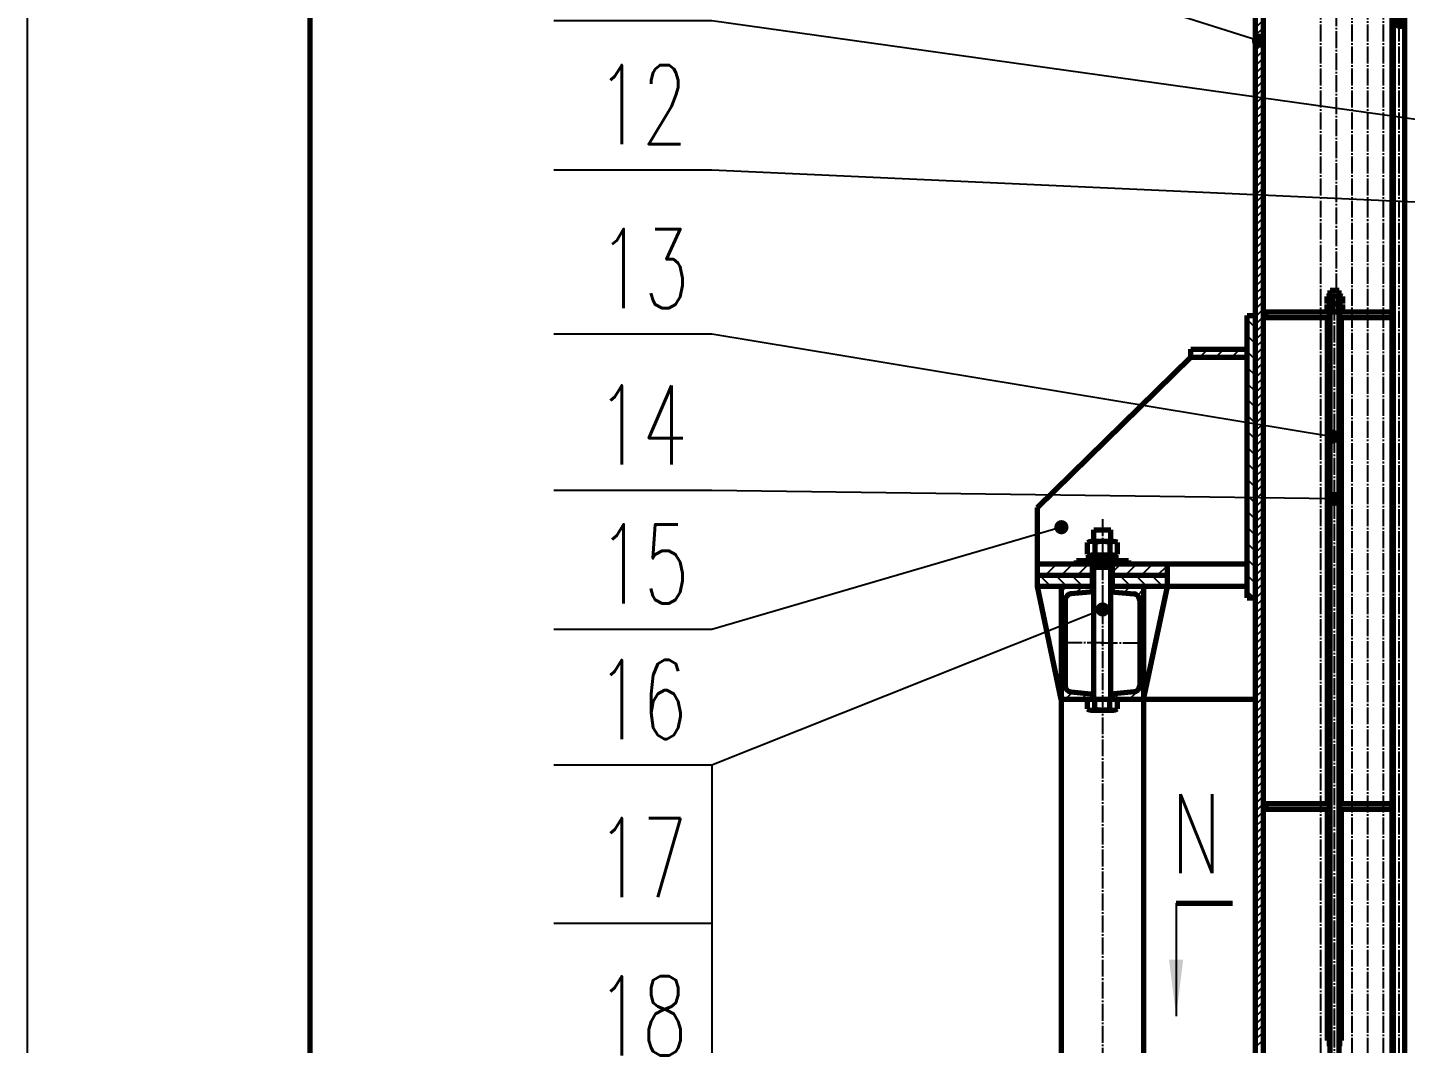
# Model space of a CAD drawing. Header units: millimetres. Extents: x -5940 to 5940, y -8410 to 8410.
# Drawn here: x -5940 to -3502, y 3716 to 5514 of the extents above; entities that cross this region are included whole.
import ezdxf

# ---------------------------------------------------------------- set-up
doc = ezdxf.new("R2010")
doc.units = ezdxf.units.MM
doc.linetypes.add('EB_DASHDOT', pattern=[39, 30, -3, 3, -3])
for name, color, linetype, lineweight in [('CAXA0', 7, 'Continuous', 70), ('CAXA1', 1, 'EB_DASHDOT', 25), ('CAXA3', 4, 'Continuous', 25), ('CAXA4', 3, 'Continuous', 25), ('CAXA5', 51, 'Continuous', 25)]:
    doc.layers.add(name, color=color, linetype=linetype, lineweight=lineweight)
doc.styles.add('机械', font='txt', dxfattribs={"width": 0.667, "bigfont": 'gbcbig.shx'})
doc.dimstyles.new('机械(5)', dxfattribs={"dimscale": 20, "dimtxt": 5, "dimasz": 4, "dimexe": 2, "dimexo": 0, "dimtad": 1, "dimdec": 1, "dimdsep": 46, "dimtxsty": '机械', "dimcen": 0, "dimdle": 5, "dimclrd": 256, "dimclre": 256, "dimclrt": 3, "dimazin": 2, "dimtfac": 1, "dimtdec": 3, "dimtmove": 0, "dimatfit": 3, "dimfxl": 0, "dimtolj": 1, "dimtzin": 0, "dimarcsym": 0})

# ---------------------------------------------------------------- blocks, each defined once
blk = doc.blocks.new('CAXBLOCK25', base_point=(5740, -8210))
at = {"layer": 'CAXA0', "linetype": 'Continuous', "lineweight": 70}
blk.add_line((-5440, -8210), (-5440, 8210), dxfattribs=at)
at = {"layer": 'CAXA3', "linetype": 'Continuous', "lineweight": 25}
blk.add_line((-5940, -8410), (-5940, 8410), dxfattribs=at)
blk = doc.blocks.new('CAXBLOCK211', base_point=(-3627, 5011))
at = {"layer": 'CAXA0'}
for p, q in [((-3619, 5049.2), (-3635, 5049.2)), ((-3635, 5039.2), (-3635, 5049.2)), ((-3619, 5039.2), (-3619, 5049.2)), ((-3640.9, 5038.2), (-3640.9, 5026.1)), ((-3640.9, 5024.1), (-3640.9, 5012)), ((-3616.6, 5039.2), (-3637.4, 5039.2)), ((-3616.6, 5025.1), (-3637.4, 5025.1)), ((-3616.6, 5025.1), (-3637.4, 5025.1)), ((-3633.9, 5026.1), (-3633.9, 5038.2)), ((-3633.9, 5012), (-3633.9, 5024.1)), ((-3620.1, 5026.1), (-3620.1, 5038.2)), ((-3620.1, 5012), (-3620.1, 5024.1)), ((-3613.1, 5038.2), (-3613.1, 5026.1)), ((-3613.1, 5024.1), (-3613.1, 5012)), ((-3616.6, 5011), (-3637.4, 5011))]:
    blk.add_line(p, q, dxfattribs=at)
for centre, radius, start, end in [((-3637.4, 5032.8), 6.38, 57.1328, 122.8672), ((-3637.4, 5031.5), 6.38, 237.1328, 302.8672), ((-3637.4, 5018.7), 6.38, 57.1328, 122.8672), ((-3627, 5015.2), 24, 73.2213, 106.7787), ((-3627, 5049.1), 24, 253.2213, 286.7787), ((-3627, 5001.1), 24, 73.2213, 106.7787), ((-3616.6, 5032.8), 6.38, 57.1328, 122.8672), ((-3616.6, 5031.5), 6.38, 237.1328, 302.8672), ((-3616.6, 5018.7), 6.38, 57.1328, 122.8672), ((-3637.4, 5017.4), 6.38, 237.1328, 302.8672), ((-3627, 5035), 24, 253.2213, 286.7787), ((-3616.6, 5017.4), 6.38, 237.1328, 302.8672)]:
    blk.add_arc(centre, radius, start, end, dxfattribs=at)
at = {"layer": 'CAXA1', "linetype": 'EB_DASHDOT', "lineweight": 25}
blk.add_line((-3627, 5007.5), (-3627, 5052.2), dxfattribs=at)
at = {"layer": 'CAXA3'}
for p, q in [((-3633.8, 5039.2), (-3633.8, 5049.2)), ((-3620.2, 5039.2), (-3620.2, 5049.2))]:
    blk.add_line(p, q, dxfattribs=at)
blk = doc.blocks.new('CAXBLOCK216')
at = {"layer": 'CAXA0', "color": 0, "linetype": 'Continuous', "lineweight": 25}
for p, q in [((-3781.5, 4997.7), (-3767.5, 4983.7)), ((-3781.5, 4969.4), (-3767.5, 4955.4)), ((-3781.5, 4941.1), (-3767.5, 4927.1)), ((-3781.5, 4912.8), (-3767.5, 4898.8)), ((-3781.5, 4884.6), (-3767.5, 4870.6)), ((-3781.5, 4856.3), (-3767.5, 4842.3)), ((-3781.5, 4828), (-3767.5, 4814)), ((-3781.5, 4799.7), (-3767.5, 4785.7)), ((-3781.5, 4771.4), (-3767.5, 4757.4)), ((-3781.5, 4743.1), (-3767.5, 4729.1)), ((-3781.5, 4714.8), (-3767.5, 4700.8)), ((-3781.5, 4686.6), (-3767.5, 4672.6)), ((-3781.5, 4658.3), (-3767.5, 4644.3)), ((-3781.5, 4630), (-3767.5, 4616)), ((-3781.5, 4601.7), (-3767.5, 4587.7)), ((-3781.5, 4573.4), (-3767.5, 4559.4)), ((-3781.5, 4545.1), (-3767.5, 4531.1)), ((-3781.5, 4516.9), (-3769.6, 4505))]:
    blk.add_line(p, q, dxfattribs=at)
blk = doc.blocks.new('CAXBLOCK217')
at = {"layer": 'CAXA0', "color": 0, "linetype": 'Continuous', "lineweight": 25}
for p, q in [((-4149, 4545), (-4129, 4525)), ((-4120.7, 4545), (-4100.7, 4525)), ((-4092.4, 4545), (-4072.4, 4525)), ((-4064.2, 4545), (-4055.9, 4536.8)), ((-4007.6, 4545), (-3987.6, 4525)), ((-3979.3, 4545), (-3959.3, 4525)), ((-3951, 4545), (-3931, 4525)), ((-4019.9, 4529), (-4015.9, 4525))]:
    blk.add_line(p, q, dxfattribs=at)
blk = doc.blocks.new('CAXBLOCK218')
at = {"layer": 'CAXA0', "color": 0, "linetype": 'Continuous', "lineweight": 25}
for p, q in [((-4110.9, 4515.8), (-4101.7, 4525)), ((-4085.9, 4512.5), (-4073.4, 4525)), ((-4110.9, 4487.5), (-4103.9, 4494.5)), ((-4110.9, 4459.2), (-4103.9, 4466.2)), ((-4110.9, 4430.9), (-4103.9, 4437.9)), ((-4110.9, 4402.6), (-4103.9, 4409.6)), ((-4110.9, 4374.4), (-4103.9, 4381.4)), ((-4110.9, 4346.1), (-4103.9, 4353.1)), ((-4103.7, 4325), (-4090.7, 4338)), ((-4075.4, 4325), (-4065, 4335.4))]:
    blk.add_line(p, q, dxfattribs=at)
blk = doc.blocks.new('CAXBLOCK219')
at = {"layer": 'CAXA0', "color": 0, "linetype": 'Continuous', "lineweight": 25}
for p, q in [((-4019.9, 4521.9), (-4016.9, 4525)), ((-4000.1, 4513.5), (-3988.6, 4525)), ((-3976, 4509.3), (-3964.9, 4520.4)), ((-3971.9, 4485.1), (-3964.9, 4492.1)), ((-3971.9, 4456.8), (-3964.9, 4463.8)), ((-3971.9, 4428.5), (-3964.9, 4435.5)), ((-3971.9, 4400.2), (-3964.9, 4407.2)), ((-3971.9, 4371.9), (-3964.9, 4378.9)), ((-3990.6, 4325), (-3964.9, 4350.7)), ((-4018.9, 4325), (-4008.2, 4335.7))]:
    blk.add_line(p, q, dxfattribs=at)
blk = doc.blocks.new('CAXBLOCK220')
at = {"layer": 'CAXA0', "color": 0, "linetype": 'Continuous', "lineweight": 25}
for p, q in [((-4152.9, 4558.6), (-4146.6, 4565)), ((-4138.3, 4545), (-4118.3, 4565)), ((-4110, 4545), (-4090, 4565)), ((-4081.7, 4545), (-4061.7, 4565))]:
    blk.add_line(p, q, dxfattribs=at)
blk = doc.blocks.new('CAXBLOCK221')
at = {"layer": 'CAXA0', "color": 0, "linetype": 'Continuous', "lineweight": 25}
for p, q in [((-4019.9, 4550.2), (-4005.1, 4565)), ((-3996.9, 4545), (-3976.9, 4565)), ((-3968.6, 4545), (-3948.6, 4565)), ((-3940.3, 4545), (-3922.9, 4562.4))]:
    blk.add_line(p, q, dxfattribs=at)
blk = doc.blocks.new('CAXBLOCK222')
at = {"layer": 'CAXA0', "color": 0, "linetype": 'Continuous', "lineweight": 25}
for p, q in [((-3881.5, 4943.2), (-3879.7, 4945)), ((-3865.4, 4931), (-3851.4, 4945)), ((-3837.1, 4931), (-3823.1, 4945)), ((-3808.9, 4931), (-3794.9, 4945))]:
    blk.add_line(p, q, dxfattribs=at)
blk = doc.blocks.new('*D361')
at = {"layer": 'CAXA4', "linetype": 'Continuous', "lineweight": 25}
for points in [[(-3753.5, 2991.3), (-3673.5, 2981.3), (-3673.5, 3001.3)], [(-2253.5, 2991.3), (-2333.5, 2981.3), (-2333.5, 3001.3)]]:
    blk.add_hatch(color=131, dxfattribs=at).paths.add_polyline_path(points, flags=0)
at = {"layer": 'CAXA4', "color": 131, "linetype": 'Continuous', "lineweight": 25}
for p, q in [((-3753.5, 5951), (-3753.5, 2951.3)), ((-2253.5, 5504.5), (-2253.5, 2951.3)), ((-3753.5, 2991.3), (-2253.5, 2991.3))]:
    blk.add_line(p, q, dxfattribs=at)
at = {"layer": 'CAXA4', "color": 3, "linetype": 'Continuous', "lineweight": 25, "insert": (-3139.6, 3116.7), "char_height": 100, "attachment_point": 1, "style": '机械'}
blk.add_mtext('{%%C}1500', dxfattribs=at)
blk = doc.blocks.new('CAXBLOCK284')
at = {"layer": 'CAXA0', "color": 0, "linetype": 'Continuous', "lineweight": 25}
for p, q in [((-3767.5, 5513.6), (-3753.5, 5527.6)), ((-3767.5, 5500.2), (-3753.5, 5514.2)), ((-3767.5, 5486.7), (-3753.5, 5500.7)), ((-3767.5, 5473.2), (-3753.5, 5487.2)), ((-3767.5, 5459.7), (-3753.5, 5473.7)), ((-3767.5, 5446.3), (-3753.5, 5460.3)), ((-3767.5, 5432.8), (-3753.5, 5446.8)), ((-3767.5, 5419.3), (-3753.5, 5433.3)), ((-3767.5, 5405.9), (-3753.5, 5419.9)), ((-3767.5, 5392.4), (-3753.5, 5406.4)), ((-3767.5, 5378.9), (-3753.5, 5392.9)), ((-3767.5, 5365.5), (-3753.5, 5379.5)), ((-3767.5, 5352), (-3753.5, 5366)), ((-3767.5, 5338.5), (-3753.5, 5352.5)), ((-3767.5, 5325), (-3753.5, 5339)), ((-3767.5, 5311.6), (-3753.5, 5325.6)), ((-3767.5, 5298.1), (-3753.5, 5312.1)), ((-3767.5, 5284.6), (-3753.5, 5298.6)), ((-3767.5, 5271.2), (-3753.5, 5285.2)), ((-3767.5, 5257.7), (-3753.5, 5271.7)), ((-3767.5, 5244.2), (-3753.5, 5258.2)), ((-3767.5, 5230.8), (-3753.5, 5244.8)), ((-3767.5, 5217.3), (-3753.5, 5231.3)), ((-3767.5, 5203.8), (-3753.5, 5217.8)), ((-3767.5, 5190.3), (-3753.5, 5204.3)), ((-3767.5, 5176.9), (-3753.5, 5190.9)), ((-3767.5, 5163.4), (-3753.5, 5177.4)), ((-3767.5, 5149.9), (-3753.5, 5163.9)), ((-3767.5, 5136.5), (-3753.5, 5150.5)), ((-3767.5, 5123), (-3753.5, 5137)), ((-3767.5, 5109.5), (-3753.5, 5123.5)), ((-3767.5, 5096), (-3753.5, 5110)), ((-3767.5, 5082.6), (-3753.5, 5096.6)), ((-3767.5, 5069.1), (-3753.5, 5083.1)), ((-3767.5, 5055.6), (-3753.5, 5069.6)), ((-3767.5, 5042.2), (-3753.5, 5056.2)), ((-3767.5, 5028.7), (-3753.5, 5042.7)), ((-3767.5, 5015.2), (-3753.5, 5029.2)), ((-3767.5, 5001.8), (-3753.5, 5015.8)), ((-3767.5, 4988.3), (-3753.5, 5002.3)), ((-3767.5, 4974.8), (-3753.5, 4988.8)), ((-3767.5, 4961.3), (-3753.5, 4975.3)), ((-3767.5, 4947.9), (-3753.5, 4961.9)), ((-3767.5, 4934.4), (-3753.5, 4948.4)), ((-3767.5, 4920.9), (-3753.5, 4934.9)), ((-3767.5, 4907.5), (-3753.5, 4921.5)), ((-3767.5, 4894), (-3753.5, 4908)), ((-3767.5, 4880.5), (-3753.5, 4894.5)), ((-3767.5, 4867.1), (-3753.5, 4881.1)), ((-3767.5, 4853.6), (-3753.5, 4867.6)), ((-3767.5, 4840.1), (-3753.5, 4854.1)), ((-3767.5, 4826.6), (-3753.5, 4840.6)), ((-3767.5, 4813.2), (-3753.5, 4827.2)), ((-3767.5, 4799.7), (-3753.5, 4813.7)), ((-3767.5, 4786.2), (-3753.5, 4800.2)), ((-3767.5, 4772.8), (-3753.5, 4786.8)), ((-3767.5, 4759.3), (-3753.5, 4773.3)), ((-3767.5, 4745.8), (-3753.5, 4759.8)), ((-3767.5, 4732.3), (-3753.5, 4746.3)), ((-3767.5, 4718.9), (-3753.5, 4732.9)), ((-3767.5, 4705.4), (-3753.5, 4719.4)), ((-3767.5, 4691.9), (-3753.5, 4705.9)), ((-3767.5, 4678.5), (-3753.5, 4692.5)), ((-3767.5, 4665), (-3753.5, 4679)), ((-3767.5, 4651.5), (-3753.5, 4665.5)), ((-3767.5, 4638.1), (-3753.5, 4652.1)), ((-3767.5, 4624.6), (-3753.5, 4638.6)), ((-3767.5, 4611.1), (-3753.5, 4625.1)), ((-3767.5, 4597.6), (-3753.5, 4611.6)), ((-3767.5, 4584.2), (-3753.5, 4598.2)), ((-3767.5, 4570.7), (-3753.5, 4584.7)), ((-3767.5, 4557.2), (-3753.5, 4571.2)), ((-3767.5, 4543.8), (-3753.5, 4557.8)), ((-3767.5, 4530.3), (-3753.5, 4544.3)), ((-3767.5, 4516.8), (-3753.5, 4530.8)), ((-3767.5, 4503.4), (-3753.5, 4517.4)), ((-3767.5, 4489.9), (-3753.5, 4503.9)), ((-3767.5, 4476.4), (-3753.5, 4490.4)), ((-3767.5, 4462.9), (-3753.5, 4476.9)), ((-3767.5, 4449.5), (-3753.5, 4463.5)), ((-3767.5, 4436), (-3753.5, 4450)), ((-3767.5, 4422.5), (-3753.5, 4436.5)), ((-3767.5, 4409.1), (-3753.5, 4423.1)), ((-3767.5, 4395.6), (-3753.5, 4409.6)), ((-3767.5, 4382.1), (-3753.5, 4396.1)), ((-3767.5, 4368.6), (-3753.5, 4382.6)), ((-3767.5, 4355.2), (-3753.5, 4369.2)), ((-3767.5, 4341.7), (-3753.5, 4355.7)), ((-3767.5, 4328.2), (-3753.5, 4342.2)), ((-3767.5, 4314.8), (-3753.5, 4328.8)), ((-3767.5, 4301.3), (-3753.5, 4315.3)), ((-3767.5, 4287.8), (-3753.5, 4301.8)), ((-3767.5, 4274.4), (-3753.5, 4288.4)), ((-3767.5, 4260.9), (-3753.5, 4274.9)), ((-3767.5, 4247.4), (-3753.5, 4261.4)), ((-3767.5, 4233.9), (-3753.5, 4247.9)), ((-3767.5, 4220.5), (-3753.5, 4234.5)), ((-3767.5, 4207), (-3753.5, 4221)), ((-3767.5, 4193.5), (-3753.5, 4207.5)), ((-3767.5, 4180.1), (-3753.5, 4194.1)), ((-3767.5, 4166.6), (-3753.5, 4180.6)), ((-3767.5, 4153.1), (-3753.5, 4167.1)), ((-3767.5, 4139.7), (-3753.5, 4153.7)), ((-3767.5, 4126.2), (-3753.5, 4140.2)), ((-3767.5, 4112.7), (-3753.5, 4126.7)), ((-3767.5, 4099.2), (-3753.5, 4113.2)), ((-3767.5, 4085.8), (-3753.5, 4099.8)), ((-3767.5, 4072.3), (-3753.5, 4086.3)), ((-3767.5, 4058.8), (-3753.5, 4072.8)), ((-3767.5, 4045.4), (-3753.5, 4059.4)), ((-3767.5, 4031.9), (-3753.5, 4045.9)), ((-3767.5, 4018.4), (-3753.5, 4032.4)), ((-3767.5, 4004.9), (-3753.5, 4018.9)), ((-3767.5, 3991.5), (-3753.5, 4005.5)), ((-3767.5, 3978), (-3753.5, 3992)), ((-3767.5, 3964.5), (-3753.5, 3978.5)), ((-3767.5, 3951.1), (-3753.5, 3965.1)), ((-3767.5, 3937.6), (-3753.5, 3951.6)), ((-3767.5, 3924.1), (-3753.5, 3938.1)), ((-3767.5, 3910.7), (-3753.5, 3924.7)), ((-3767.5, 3897.2), (-3753.5, 3911.2)), ((-3767.5, 3883.7), (-3753.5, 3897.7)), ((-3767.5, 3870.2), (-3753.5, 3884.2)), ((-3767.5, 3856.8), (-3753.5, 3870.8)), ((-3767.5, 3843.3), (-3753.5, 3857.3)), ((-3767.5, 3829.8), (-3753.5, 3843.8)), ((-3767.5, 3816.4), (-3753.5, 3830.4)), ((-3767.5, 3802.9), (-3753.5, 3816.9)), ((-3767.5, 3789.4), (-3753.5, 3803.4)), ((-3767.5, 3776), (-3753.5, 3790)), ((-3767.5, 3762.5), (-3753.5, 3776.5)), ((-3767.5, 3749), (-3753.5, 3763)), ((-3767.5, 3735.5), (-3753.5, 3749.5)), ((-3767.5, 3722.1), (-3753.5, 3736.1)), ((-3767.5, 3708.6), (-3753.5, 3722.6))]:
    blk.add_line(p, q, dxfattribs=at)
blk = doc.blocks.new('CAXBLOCK297', base_point=(-5008.9, 4208.6))
at = {"layer": 'CAXA0', "linetype": 'Continuous', "lineweight": 25}
blk.add_hatch(color=131, dxfattribs=at).paths.add_polyline_path([(-4025, 4484.2), (-4025.2, 4486.2), (-4025.7, 4488.1), (-4026.4, 4489.9), (-4027.4, 4491.6), (-4028.7, 4493.1), (-4030.2, 4494.3), (-4031.9, 4495.4), (-4033.7, 4496.1), (-4035.6, 4496.6), (-4037.5, 4496.7), (-4039.5, 4496.6), (-4041.4, 4496.1), (-4043.2, 4495.4), (-4044.9, 4494.3), (-4046.4, 4493.1), (-4047.7, 4491.6), (-4048.7, 4489.9), (-4049.4, 4488.1), (-4049.9, 4486.2), (-4050, 4484.2), (-4049.9, 4482.3), (-4049.4, 4480.4), (-4048.7, 4478.6), (-4047.7, 4476.9), (-4046.4, 4475.4), (-4044.9, 4474.1), (-4043.2, 4473.1), (-4041.4, 4472.3), (-4039.5, 4471.9), (-4037.5, 4471.7), (-4035.6, 4471.9), (-4033.7, 4472.3), (-4031.9, 4473.1), (-4030.2, 4474.1), (-4028.7, 4475.4), (-4027.4, 4476.9), (-4026.4, 4478.6), (-4025.7, 4480.4), (-4025.2, 4482.3)], flags=0)
at = {"layer": 'CAXA0', "color": 131, "linetype": 'Continuous', "lineweight": 25}
for p, q in [((-4037.5, 4484.2), (-4728.9, 4208.6)), ((-4728.9, 4208.6), (-5008.9, 4208.6))]:
    blk.add_line(p, q, dxfattribs=at)
at = {"layer": 'CAXA0', "color": 3, "linetype": 'Continuous', "lineweight": 25, "insert": (-4932.6, 4394.8), "char_height": 140, "attachment_point": 1, "style": '机械'}
blk.add_mtext('16', dxfattribs=at)
blk = doc.blocks.new('CAXBLOCK298', base_point=(-5008.9, 3928.6))
at = {"layer": 'CAXA0', "color": 131, "linetype": 'Continuous', "lineweight": 25}
for p, q in [((-4728.9, 4208.6), (-4728.9, 3928.6)), ((-4728.9, 3928.6), (-5008.9, 3928.6))]:
    blk.add_line(p, q, dxfattribs=at)
at = {"layer": 'CAXA0', "color": 3, "linetype": 'Continuous', "lineweight": 25, "insert": (-4932.6, 4114.8), "char_height": 140, "attachment_point": 1, "style": '机械'}
blk.add_mtext('17', dxfattribs=at)
blk = doc.blocks.new('CAXBLOCK299', base_point=(-5008.9, 3648.6))
at = {"layer": 'CAXA0', "color": 131, "linetype": 'Continuous', "lineweight": 25}
for p, q in [((-4728.9, 3928.6), (-4728.9, 3648.6)), ((-4728.9, 3648.6), (-5008.9, 3648.6))]:
    blk.add_line(p, q, dxfattribs=at)
at = {"layer": 'CAXA0', "color": 3, "linetype": 'Continuous', "lineweight": 25, "insert": (-4932.6, 3834.8), "char_height": 140, "attachment_point": 1, "style": '机械'}
blk.add_mtext('18', dxfattribs=at)
blk = doc.blocks.new('CAXBLOCK296', base_point=(-4037.5, 4484.2))
at = {"layer": 'CAXA0', "color": 0, "linetype": 'Continuous', "lineweight": 70}
for name, p in [('CAXBLOCK297', (-5008.9, 4208.6)), ('CAXBLOCK298', (-5008.9, 3928.6)), ('CAXBLOCK299', (-5008.9, 3648.6))]:
    blk.add_blockref(name, p, dxfattribs=at)
blk = doc.blocks.new('CAXBLOCK301', base_point=(-5008.9, 4448.9))
at = {"layer": 'CAXA0', "linetype": 'Continuous', "lineweight": 25}
blk.add_hatch(color=131, dxfattribs=at).paths.add_polyline_path([(-4097.8, 4630), (-4098, 4631.9), (-4098.5, 4633.8), (-4099.2, 4635.6), (-4100.2, 4637.3), (-4101.5, 4638.8), (-4103, 4640.1), (-4104.7, 4641.1), (-4106.5, 4641.9), (-4108.4, 4642.3), (-4110.3, 4642.5), (-4112.3, 4642.3), (-4114.2, 4641.9), (-4116, 4641.1), (-4117.7, 4640.1), (-4119.2, 4638.8), (-4120.5, 4637.3), (-4121.5, 4635.6), (-4122.2, 4633.8), (-4122.7, 4631.9), (-4122.8, 4630), (-4122.7, 4628), (-4122.2, 4626.1), (-4121.5, 4624.3), (-4120.5, 4622.6), (-4119.2, 4621.1), (-4117.7, 4619.9), (-4116, 4618.8), (-4114.2, 4618.1), (-4112.3, 4617.6), (-4110.3, 4617.5), (-4108.4, 4617.6), (-4106.5, 4618.1), (-4104.7, 4618.8), (-4103, 4619.9), (-4101.5, 4621.1), (-4100.2, 4622.6), (-4099.2, 4624.3), (-4098.5, 4626.1), (-4098, 4628)], flags=0)
at = {"layer": 'CAXA0', "color": 131, "linetype": 'Continuous', "lineweight": 25}
for p, q in [((-4110.3, 4630), (-4728.9, 4448.9)), ((-4728.9, 4448.9), (-5008.9, 4448.9))]:
    blk.add_line(p, q, dxfattribs=at)
at = {"layer": 'CAXA0', "color": 3, "linetype": 'Continuous', "lineweight": 25, "insert": (-4929.2, 4635), "char_height": 140, "attachment_point": 1, "style": '机械'}
blk.add_mtext('15', dxfattribs=at)
blk = doc.blocks.new('CAXBLOCK300', base_point=(-4110.3, 4630))
at = {"layer": 'CAXA0', "color": 0, "linetype": 'Continuous', "lineweight": 70}
blk.add_blockref('CAXBLOCK301', (-5008.9, 4448.9), dxfattribs=at)
blk = doc.blocks.new('CAXBLOCK303', base_point=(-5008.9, 4971.6))
at = {"layer": 'CAXA0', "linetype": 'Continuous', "lineweight": 25}
blk.add_hatch(color=131, dxfattribs=at).paths.add_polyline_path([(-3618.4, 4790.2), (-3618.5, 4792.2), (-3619, 4794.1), (-3619.7, 4795.9), (-3620.8, 4797.5), (-3622, 4799), (-3623.5, 4800.3), (-3625.2, 4801.3), (-3627, 4802.1), (-3628.9, 4802.5), (-3630.9, 4802.7), (-3632.8, 4802.5), (-3634.7, 4802.1), (-3636.5, 4801.3), (-3638.2, 4800.3), (-3639.7, 4799), (-3641, 4797.5), (-3642, 4795.9), (-3642.8, 4794.1), (-3643.2, 4792.2), (-3643.4, 4790.2), (-3643.2, 4788.2), (-3642.8, 4786.3), (-3642, 4784.5), (-3641, 4782.9), (-3639.7, 4781.4), (-3638.2, 4780.1), (-3636.5, 4779.1), (-3634.7, 4778.3), (-3632.8, 4777.9), (-3630.9, 4777.7), (-3628.9, 4777.9), (-3627, 4778.3), (-3625.2, 4779.1), (-3623.5, 4780.1), (-3622, 4781.4), (-3620.8, 4782.9), (-3619.7, 4784.5), (-3619, 4786.3), (-3618.5, 4788.2)], flags=0)
at = {"layer": 'CAXA0', "color": 131, "linetype": 'Continuous', "lineweight": 25}
for p, q in [((-4728.9, 4971.6), (-5008.9, 4971.6)), ((-3630.9, 4790.2), (-4728.9, 4971.6))]:
    blk.add_line(p, q, dxfattribs=at)
at = {"layer": 'CAXA0', "color": 3, "linetype": 'Continuous', "lineweight": 25, "insert": (-4929.2, 5157.7), "char_height": 140, "attachment_point": 1, "style": '机械'}
blk.add_mtext('13', dxfattribs=at)
blk = doc.blocks.new('CAXBLOCK302', base_point=(-3630.9, 4790.2))
at = {"layer": 'CAXA0', "color": 0}
blk.add_blockref('CAXBLOCK303', (-5008.9, 4971.6), dxfattribs=at)
blk = doc.blocks.new('CAXBLOCK305', base_point=(-5008.9, 4694.7))
at = {"layer": 'CAXA0', "linetype": 'Continuous', "lineweight": 25}
blk.add_hatch(color=131, dxfattribs=at).paths.add_polyline_path([(-3615, 4680), (-3615.2, 4682), (-3615.6, 4683.9), (-3616.4, 4685.7), (-3617.4, 4687.3), (-3618.7, 4688.8), (-3620.2, 4690.1), (-3621.8, 4691.1), (-3623.6, 4691.9), (-3625.5, 4692.3), (-3627.5, 4692.5), (-3629.5, 4692.3), (-3631.4, 4691.9), (-3633.2, 4691.1), (-3634.9, 4690.1), (-3636.3, 4688.8), (-3637.6, 4687.3), (-3638.6, 4685.7), (-3639.4, 4683.9), (-3639.9, 4682), (-3640, 4680), (-3639.9, 4678), (-3639.4, 4676.1), (-3638.6, 4674.3), (-3637.6, 4672.7), (-3636.3, 4671.2), (-3634.9, 4669.9), (-3633.2, 4668.9), (-3631.4, 4668.1), (-3629.5, 4667.7), (-3627.5, 4667.5), (-3625.5, 4667.7), (-3623.6, 4668.1), (-3621.8, 4668.9), (-3620.2, 4669.9), (-3618.7, 4671.2), (-3617.4, 4672.7), (-3616.4, 4674.3), (-3615.6, 4676.1), (-3615.2, 4678)], flags=0)
at = {"layer": 'CAXA0', "color": 131, "linetype": 'Continuous', "lineweight": 25}
for p, q in [((-4728.9, 4694.7), (-5008.9, 4694.7)), ((-3627.5, 4680), (-4728.9, 4694.7))]:
    blk.add_line(p, q, dxfattribs=at)
at = {"layer": 'CAXA0', "color": 3, "linetype": 'Continuous', "lineweight": 25, "insert": (-4932.6, 4880.9), "char_height": 140, "attachment_point": 1, "style": '机械'}
blk.add_mtext('14', dxfattribs=at)
blk = doc.blocks.new('CAXBLOCK304', base_point=(-3627.5, 4680))
at = {"layer": 'CAXA0', "color": 0}
blk.add_blockref('CAXBLOCK305', (-5008.9, 4694.7), dxfattribs=at)
blk = doc.blocks.new('CAXBLOCK307', base_point=(-5008.9, 5262.1))
at = {"layer": 'CAXA0', "linetype": 'Continuous', "lineweight": 25}
blk.add_hatch(color=131, dxfattribs=at).paths.add_polyline_path([(-3351.3, 5199.9), (-3351.5, 5201.8), (-3352, 5203.7), (-3352.7, 5205.5), (-3353.7, 5207.2), (-3355, 5208.7), (-3356.5, 5210), (-3358.2, 5211), (-3360, 5211.8), (-3361.9, 5212.2), (-3363.8, 5212.4), (-3365.8, 5212.2), (-3367.7, 5211.8), (-3369.5, 5211), (-3371.2, 5210), (-3372.7, 5208.7), (-3374, 5207.2), (-3375, 5205.5), (-3375.7, 5203.7), (-3376.2, 5201.8), (-3376.3, 5199.9), (-3376.2, 5197.9), (-3375.7, 5196), (-3375, 5194.2), (-3374, 5192.5), (-3372.7, 5191), (-3371.2, 5189.8), (-3369.5, 5188.7), (-3367.7, 5188), (-3365.8, 5187.5), (-3363.8, 5187.4), (-3361.9, 5187.5), (-3360, 5188), (-3358.2, 5188.7), (-3356.5, 5189.8), (-3355, 5191), (-3353.7, 5192.5), (-3352.7, 5194.2), (-3352, 5196), (-3351.5, 5197.9)], flags=0)
at = {"layer": 'CAXA0', "color": 131, "linetype": 'Continuous', "lineweight": 25}
for p, q in [((-4728.9, 5262.1), (-5008.9, 5262.1)), ((-3363.8, 5199.9), (-4728.9, 5262.1))]:
    blk.add_line(p, q, dxfattribs=at)
at = {"layer": 'CAXA0', "color": 3, "linetype": 'Continuous', "lineweight": 25, "insert": (-4932.6, 5448.2), "char_height": 140, "attachment_point": 1, "style": '机械'}
blk.add_mtext('12', dxfattribs=at)
blk = doc.blocks.new('CAXBLOCK306', base_point=(-3363.8, 5199.9))
at = {"layer": 'CAXA0', "color": 0, "linetype": 'Continuous', "lineweight": 70}
blk.add_blockref('CAXBLOCK307', (-5008.9, 5262.1), dxfattribs=at)
blk = doc.blocks.new('CAXBLOCK309', base_point=(-5008.9, 5526.6))
at = {"layer": 'CAXA0', "linetype": 'Continuous', "lineweight": 25}
blk.add_hatch(color=131, dxfattribs=at).paths.add_polyline_path([(-3350, 5334.6), (-3350.1, 5336.5), (-3350.6, 5338.4), (-3351.3, 5340.2), (-3352.4, 5341.9), (-3353.6, 5343.4), (-3355.1, 5344.7), (-3356.8, 5345.7), (-3358.6, 5346.5), (-3360.5, 5346.9), (-3362.5, 5347.1), (-3364.4, 5346.9), (-3366.3, 5346.5), (-3368.2, 5345.7), (-3369.8, 5344.7), (-3371.3, 5343.4), (-3372.6, 5341.9), (-3373.6, 5340.2), (-3374.4, 5338.4), (-3374.8, 5336.5), (-3375, 5334.6), (-3374.8, 5332.6), (-3374.4, 5330.7), (-3373.6, 5328.9), (-3372.6, 5327.2), (-3371.3, 5325.7), (-3369.8, 5324.5), (-3368.2, 5323.4), (-3366.3, 5322.7), (-3364.4, 5322.2), (-3362.5, 5322.1), (-3360.5, 5322.2), (-3358.6, 5322.7), (-3356.8, 5323.4), (-3355.1, 5324.5), (-3353.6, 5325.7), (-3352.4, 5327.2), (-3351.3, 5328.9), (-3350.6, 5330.7), (-3350.1, 5332.6)], flags=0)
at = {"layer": 'CAXA0', "color": 131, "linetype": 'Continuous', "lineweight": 25}
for p, q in [((-4728.9, 5526.6), (-5008.9, 5526.6)), ((-3362.5, 5334.6), (-4728.9, 5526.6))]:
    blk.add_line(p, q, dxfattribs=at)
at = {"layer": 'CAXA0', "color": 3, "linetype": 'Continuous', "lineweight": 25, "insert": (-4922.6, 5712.7), "char_height": 140, "attachment_point": 1, "style": '机械'}
blk.add_mtext('11', dxfattribs=at)
blk = doc.blocks.new('CAXBLOCK308', base_point=(-3362.5, 5334.6))
at = {"layer": 'CAXA0', "color": 0, "linetype": 'Continuous', "lineweight": 70}
blk.add_blockref('CAXBLOCK309', (-5008.9, 5526.6), dxfattribs=at)
blk = doc.blocks.new('CAXBLOCK311', base_point=(-5008.9, 5799.4))
at = {"layer": 'CAXA0', "linetype": 'Continuous', "lineweight": 25}
blk.add_hatch(color=131, dxfattribs=at).paths.add_polyline_path([(-3748.4, 5491.2), (-3748.5, 5493.1), (-3749, 5495), (-3749.7, 5496.8), (-3750.8, 5498.5), (-3752, 5500), (-3753.5, 5501.3), (-3755.2, 5502.3), (-3757, 5503.1), (-3758.9, 5503.5), (-3760.9, 5503.7), (-3762.8, 5503.5), (-3764.7, 5503.1), (-3766.5, 5502.3), (-3768.2, 5501.3), (-3769.7, 5500), (-3771, 5498.5), (-3772, 5496.8), (-3772.8, 5495), (-3773.2, 5493.1), (-3773.4, 5491.2), (-3773.2, 5489.2), (-3772.8, 5487.3), (-3772, 5485.5), (-3771, 5483.8), (-3769.7, 5482.3), (-3768.2, 5481.1), (-3766.5, 5480), (-3764.7, 5479.3), (-3762.8, 5478.8), (-3760.9, 5478.7), (-3758.9, 5478.8), (-3757, 5479.3), (-3755.2, 5480), (-3753.5, 5481.1), (-3752, 5482.3), (-3750.8, 5483.8), (-3749.7, 5485.5), (-3749, 5487.3), (-3748.5, 5489.2)], flags=0)
at = {"layer": 'CAXA0', "color": 131, "linetype": 'Continuous', "lineweight": 25}
for p, q in [((-4728.9, 5799.4), (-5008.9, 5799.4)), ((-3760.9, 5491.2), (-4728.9, 5799.4))]:
    blk.add_line(p, q, dxfattribs=at)
at = {"layer": 'CAXA0', "color": 3, "linetype": 'Continuous', "lineweight": 25, "insert": (-4932.6, 5985.6), "char_height": 140, "attachment_point": 1, "style": '机械'}
blk.add_mtext('10', dxfattribs=at)
blk = doc.blocks.new('CAXBLOCK310', base_point=(-3760.9, 5491.2))
at = {"layer": 'CAXA0', "color": 0, "linetype": 'Continuous', "lineweight": 70}
blk.add_blockref('CAXBLOCK311', (-5008.9, 5799.4), dxfattribs=at)
blk = doc.blocks.new('CAXBLOCK313', base_point=(-5008.9, 6077.7))
at = {"layer": 'CAXA0', "linetype": 'Continuous', "lineweight": 25}
blk.add_hatch(color=131, dxfattribs=at).paths.add_polyline_path([(-3498.4, 5524.2), (-3498.5, 5526.1), (-3499, 5528), (-3499.7, 5529.8), (-3500.8, 5531.5), (-3502, 5533), (-3503.5, 5534.3), (-3505.2, 5535.3), (-3507, 5536), (-3508.9, 5536.5), (-3510.9, 5536.7), (-3512.8, 5536.5), (-3514.7, 5536), (-3516.5, 5535.3), (-3518.2, 5534.3), (-3519.7, 5533), (-3521, 5531.5), (-3522, 5529.8), (-3522.8, 5528), (-3523.2, 5526.1), (-3523.4, 5524.2), (-3523.2, 5522.2), (-3522.8, 5520.3), (-3522, 5518.5), (-3521, 5516.8), (-3519.7, 5515.3), (-3518.2, 5514), (-3516.5, 5513), (-3514.7, 5512.3), (-3512.8, 5511.8), (-3510.9, 5511.7), (-3508.9, 5511.8), (-3507, 5512.3), (-3505.2, 5513), (-3503.5, 5514), (-3502, 5515.3), (-3500.8, 5516.8), (-3499.7, 5518.5), (-3499, 5520.3), (-3498.5, 5522.2)], flags=0)
at = {"layer": 'CAXA0', "color": 131, "linetype": 'Continuous', "lineweight": 25}
for p, q in [((-4728.9, 6077.7), (-5008.9, 6077.7)), ((-3510.9, 5524.2), (-4728.9, 6077.7))]:
    blk.add_line(p, q, dxfattribs=at)
at = {"layer": 'CAXA0', "color": 3, "linetype": 'Continuous', "lineweight": 25, "insert": (-4902.2, 6263.9), "char_height": 140, "attachment_point": 1, "style": '机械'}
blk.add_mtext('9', dxfattribs=at)
blk = doc.blocks.new('CAXBLOCK312', base_point=(-3510.9, 5524.2))
at = {"layer": 'CAXA0', "color": 0, "linetype": 'Continuous', "lineweight": 70}
blk.add_blockref('CAXBLOCK313', (-5008.9, 6077.7), dxfattribs=at)

msp = doc.modelspace()

# ---------------------------------------------------------------- hatches: boundary and pattern name
at = {"layer": 'CAXA0', "linetype": 'Continuous', "lineweight": 25}
msp.add_hatch(color=131, dxfattribs=at).paths.add_polyline_path([(-3907.43, 3764.07), (-3919.93, 3864.07), (-3894.93, 3864.07)], flags=0)

# ---------------------------------------------------------------- linework, layer by layer
at = {"layer": 'CAXA0'}
for p, q in [((-3525.37, 1825.98), (-3525.37, 6025.98)), ((-3522.87, 1825.98), (-3522.87, 6025.98)), ((-3502.87, 1825.98), (-3502.87, 6025.98)), ((-3753.46, 5950.98), (-3753.46, 2337.48)), ((-3767.46, 5928.98), (-3767.46, 2337.48)), ((-3781.46, 4504.98), (-3781.46, 5004.98)), ((-3781.46, 5004.98), (-3767.46, 5004.98)), ((-3748.46, 5010.98), (-3748.46, 5000.98)), ((-3748.46, 5010.98), (-3635, 5010.98)), ((-3748.46, 5000.98), (-3635, 5000.98)), ((-3639.5, 4140.98), (-3639.5, 5000.98)), ((-3637, 4140.98), (-3637, 5000.98)), ((-3636, 5000.98), (-3636, 5010.98)), ((-3636, 5000.98), (-3636, 5010.98)), ((-3635, 1884.98), (-3635, 5010.98)), ((-3619, 1884.98), (-3619, 5010.98)), ((-3619, 5010.98), (-3525.37, 5010.98)), ((-3619, 5000.98), (-3525.37, 5000.98)), ((-3618, 5000.98), (-3618, 5010.98)), ((-3618, 5000.98), (-3618, 5010.98)), ((-3617, 4140.98), (-3617, 5000.98)), ((-3614.5, 4140.98), (-3614.5, 5000.98)), ((-3525.57, 5000.98), (-3525.57, 5010.98)), ((-4152.92, 4664.98), (-3881.46, 4930.98)), ((-3881.46, 4944.98), (-3781.46, 4944.98)), ((-3881.46, 4930.98), (-3881.46, 4944.98)), ((-3881.46, 4930.98), (-3781.46, 4930.98)), ((-4152.92, 4524.98), (-4152.92, 4664.98)), ((-4052.92, 4624.98), (-4022.92, 4624.98)), ((-4052.92, 4604.58), (-4052.92, 4624.98)), ((-4022.92, 4604.58), (-4022.92, 4624.98)), ((-4064.48, 4582.29), (-4064.48, 4602.58)), ((-4018, 4604.58), (-4057.84, 4604.58)), ((-4051.2, 4602.58), (-4051.2, 4582.29)), ((-4024.64, 4602.58), (-4024.64, 4582.29)), ((-4011.36, 4582.29), (-4011.36, 4602.58)), ((-4152.92, 4564.98), (-3781.46, 4564.98)), ((-4083.92, 4570.98), (-3991.92, 4570.98)), ((-4083.92, 4564.98), (-4083.92, 4570.98)), ((-3991.92, 4564.98), (-4083.92, 4564.98)), ((-4062.47, 4580.28), (-4013.37, 4580.28)), ((-4062.47, 4570.98), (-4062.47, 4580.28)), ((-4062.47, 4570.98), (-4013.37, 4570.98)), ((-4018, 4580.28), (-4057.84, 4580.28)), ((-4055.92, 4564.98), (-4055.92, 4515.48)), ((-4052.92, 4324.98), (-4052.92, 4564.98)), ((-4040.25, 4570.98), (-4042.74, 4580.28)), ((-4035.9, 4572.15), (-4038.08, 4580.28)), ((-4035.59, 4570.98), (-4035.9, 4572.15)), ((-4022.92, 4324.98), (-4022.92, 4564.98)), ((-4019.92, 4515.48), (-4019.92, 4564.98)), ((-4013.37, 4570.98), (-4013.37, 4580.28)), ((-3991.92, 4570.98), (-3991.92, 4564.98)), ((-3922.92, 4524.98), (-3922.92, 4564.98)), ((-4152.92, 4544.98), (-4052.92, 4544.98)), ((-4052.92, 4558.98), (-4022.92, 4558.98)), ((-4022.92, 4544.98), (-3922.92, 4544.98)), ((-4110.92, 4324.98), (-4152.92, 4524.98)), ((-4052.92, 4524.98), (-4152.92, 4524.98)), ((-4110.92, 4524.98), (-4110.92, 2260.98)), ((-4052.92, 4515.78), (-4094.01, 4511.68)), ((-3781.46, 4524.98), (-4022.92, 4524.98)), ((-4022.92, 4515.78), (-3981.82, 4511.68)), ((-3964.92, 4324.98), (-3922.92, 4524.98)), ((-3964.92, 4524.98), (-3964.92, 2260.98)), ((-4103.92, 4500.73), (-4103.92, 4349.24)), ((-3971.92, 4500.73), (-3971.92, 4349.24)), ((-3781.46, 4504.98), (-3767.46, 4504.98)), ((-3767.46, 4324.98), (-4110.92, 4324.98)), ((-4094.01, 4338.29), (-4052.92, 4334.18)), ((-4064.48, 4308.29), (-4064.48, 4324.98)), ((-4055.92, 4334.48), (-4055.92, 4324.98)), ((-4051.2, 4308.29), (-4051.2, 4324.98)), ((-4024.64, 4308.29), (-4024.64, 4324.98)), ((-3981.82, 4338.29), (-4022.92, 4334.18)), ((-4019.92, 4324.98), (-4019.92, 4334.48)), ((-4011.36, 4308.29), (-4011.36, 4324.98)), ((-4057.84, 4306.28), (-4018, 4306.28)), ((-3748.46, 4140.98), (-3748.46, 4130.98)), ((-3748.46, 4140.98), (-3635, 4140.98)), ((-3748.46, 4130.98), (-3635, 4130.98)), ((-3639.5, 3720.98), (-3639.5, 4130.98)), ((-3637, 3720.98), (-3637, 4130.98)), ((-3636, 4130.98), (-3636, 4140.98)), ((-3619, 4140.98), (-3525.37, 4140.98)), ((-3619, 4130.98), (-3525.37, 4130.98)), ((-3618, 4130.98), (-3618, 4140.98)), ((-3617, 3720.98), (-3617, 4130.98)), ((-3614.5, 3720.98), (-3614.5, 4130.98)), ((-3525.57, 4130.98), (-3525.57, 4140.98)), ((-3636, 3710.98), (-3636, 3720.98)), ((-3618, 3710.98), (-3618, 3720.98))]:
    msp.add_line(p, q, dxfattribs=at)
at = {"layer": 'CAXA0', "linetype": 'Continuous', "lineweight": 70}
msp.add_line((-3907.43, 3964.07), (-3807.43, 3964.07), dxfattribs=at)
at = {"layer": 'CAXA0'}
for centre, radius, start, end in [((-4057.84, 4592.58), 12, 56.41132, 123.58868), ((-4037.92, 4559.58), 45, 72.83706, 107.16294), ((-4018, 4592.58), 12, 56.41132, 123.58868), ((-4057.84, 4592.29), 12, 236.41132, 303.58868), ((-4037.92, 4625.28), 45, 252.83706, 287.16294), ((-4018, 4592.29), 12, 236.41132, 303.58868), ((-4092.92, 4500.73), 11, 95.71059, 180), ((-3982.92, 4500.73), 11, 0, 84.28941), ((-4092.92, 4349.24), 11, 180, 264.28941), ((-3982.92, 4349.24), 11, 275.71059, 0), ((-4057.84, 4318.29), 12, 236.41132, 303.58868), ((-4037.92, 4351.28), 45, 252.83706, 287.16294), ((-4018, 4318.29), 12, 236.41132, 303.58868)]:
    msp.add_arc(centre, radius, start, end, dxfattribs=at)
at = {"layer": 'CAXA1', "linetype": 'EB_DASHDOT', "lineweight": 25}
for p, q in [((-3651.43, 1823.98), (-3651.43, 6027.98)), ((-3623.72, 5049.18), (-3623.72, 6027.98)), ((-3596.01, 1823.98), (-3596.01, 6027.98)), ((-3568.29, 1823.98), (-3568.29, 6027.98)), ((-3540.58, 1823.98), (-3540.58, 6027.98)), ((-3512.87, 1823.98), (-3512.87, 6027.98)), ((-3627, 1875.72), (-3627, 5049.18)), ((-4037.92, 4644.31), (-4037.92, 23.67)), ((-4034.92, 4424.98), (-4113.92, 4424.98)), ((-4040.92, 4424.98), (-3961.92, 4424.98))]:
    msp.add_line(p, q, dxfattribs=at)
at = {"layer": 'CAXA3'}
for p, q in [((-4050.67, 4604.58), (-4050.67, 4624.98)), ((-4025.17, 4604.58), (-4025.17, 4624.98)), ((-4050.67, 4558.98), (-4050.67, 4564.98)), ((-4025.17, 4558.98), (-4025.17, 4564.98)), ((-4050.67, 4558.98), (-4052.92, 4541.48)), ((-4022.92, 4541.48), (-4025.17, 4558.98))]:
    msp.add_line(p, q, dxfattribs=at)
at = {"layer": 'CAXA3', "color": 131, "linetype": 'Continuous', "lineweight": 25}
msp.add_line((-3907.43, 3964.07), (-3907.43, 3764.07), dxfattribs=at)

# ---------------------------------------------------------------- block references
at = {"layer": 'CAXA0'}
for name, p in [('CAXBLOCK25', (5740, -8210)), ('CAXBLOCK312', (-3510.87, 5524.15)), ('CAXBLOCK310', (-3760.87, 5491.17)), ('CAXBLOCK308', (-3362.49, 5334.57)), ('CAXBLOCK306', (-3363.85, 5199.87)), ('CAXBLOCK302', (-3630.87, 4790.2)), ('CAXBLOCK211', (-3627, 5010.98)), ('CAXBLOCK304', (-3627.5, 4680)), ('CAXBLOCK300', (-4110.35, 4629.97)), ('CAXBLOCK296', (-4037.55, 4484.23))]:
    msp.add_blockref(name, p, dxfattribs=at)
at = {"layer": 'CAXA5'}
for name in ['CAXBLOCK284', 'CAXBLOCK216', 'CAXBLOCK222', 'CAXBLOCK220', 'CAXBLOCK221', 'CAXBLOCK217', 'CAXBLOCK218', 'CAXBLOCK219']:
    msp.add_blockref(name, (0, 0), dxfattribs=at)

# ---------------------------------------------------------------- texts
at = {"layer": 'CAXA4', "linetype": 'Continuous', "lineweight": 25, "insert": (-3915.59, 4157.32), "char_height": 140, "attachment_point": 1, "style": '机械'}
msp.add_mtext('N', dxfattribs=at)

# ---------------------------------------------------------------- dimensions: what is measured, and where the dimension line sits
at = {"layer": 'CAXA4'}
dim = msp.add_linear_dim(base=(-3003.46, 2991.29), p1=(-3753.46, 5950.98), p2=(-2253.46, 5504.48), text='{%%C}1500', dimstyle='机械(5)', dxfattribs=at)
dim.commit()
dim.dimension.update_dxf_attribs({"geometry": '*D361', "text_midpoint": (-3003.46, 3054.68)})

doc.saveas('drawing.dxf')
